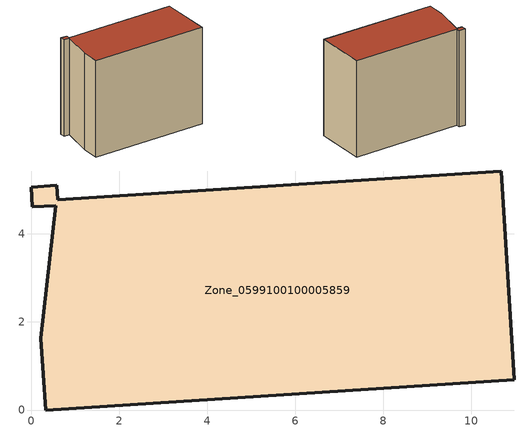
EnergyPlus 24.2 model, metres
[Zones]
Zone_0599100100005859
 floor ground (C_G): 0.03,4.61 0,5.06 0.58,5.1 0.61,4.78 10.68,5.43 10.98,0.69 0.33,0 0.22,1.63 0.56,4.65 z0
 wall outside (C_F): 0.61,4.78 0.58,5.1 0,5.06 0.03,4.61 0.56,4.65 0.22,1.63 0.33,0 10.98,0.69 10.68,5.43 0.61,4.78 z0:8.94
 roof outside (C_R): 0.03,4.61 0.56,4.65 0.22,1.63 0.33,0 10.98,0.69 10.68,5.43 0.61,4.78 0.58,5.1 0,5.06 z8.94
[BUILDING]
Pand.0599100100005859: North Axis=0; Terrain=City; Loads Convergence Tolerance Value=0.04; Temperature Convergence Tolerance Value=0.4; Solar Distribution=FullExterior; Maximum Number of Warmup Days=25; Minimum Number of Warmup Days=1
[Site:Location]
Rotterdam.The.Hague.AP_ZH_NLD Design_Conditions: Latitude=51.96; Longitude=4.45; Time Zone=1; Elevation=-4.5
[SITE:GROUNDTEMPERATURE:BUILDINGSURFACE]
18, 18, 18, 18, 18, 18, 18, 18, 18, 18, 18, 18
[MATERIAL] Thermal Absorptance=0.9; Solar Absorptance=0.7; Visible Absorptance=0.7
Name | Roughness | Thickness | Conductivity | Density | Specific Heat
G.TI.2006-2014 | MediumSmooth | 0.15 | 0.06 | 540 | 1210
F.TI.2006-2014 | Rough | 0.3 | 0.12 | 1920 | 840
R.TI.2006-2014 | MediumRough | 0.2 | 0.08 | 1500 | 1000
[CONSTRUCTION]
C_G: G.TI.2006-2014
C_F: F.TI.2006-2014
C_R: R.TI.2006-2014
[ZONE]
Zone_0599100100005859: Type=1; Multiplier=1; Ceiling Height=Autocalculate; Volume=Autocalculate; Floor Area=autocalculate; Part of Total Floor Area=Yes
[ZONEINFILTRATION:DESIGNFLOWRATE]
Infil_Zone_0599100100005859: Zone or ZoneList or Space or SpaceList=Zone_0599100100005859; Schedule=AlwaysOn; Design Flow Rate Calculation Method=Flow/Area; Flow Rate per Floor Area=0.0015; Constant Term Coefficient=1; Temperature Term Coefficient=0; Velocity Term Coefficient=0; Velocity Squared Term Coefficient=0
[HVACTEMPLATE:ZONE:IDEALLOADSAIRSYSTEM]
Zone_0599100100005859: Maximum Heating Supply Air Temperature=50; Minimum Cooling Supply Air Temperature=13; Maximum Heating Supply Air Humidity Ratio=0.0156; Minimum Cooling Supply Air Humidity Ratio=0.0077; Heating Limit=NoLimit; Cooling Limit=NoLimit; Dehumidification Control Type=ConstantSensibleHeatRatio; Cooling Sensible Heat Ratio=0.7; Dehumidification Setpoint=60; Humidification Control Type=None; Humidification Setpoint=30; Outdoor Air Method=None; Outdoor Air Flow Rate per Person=0.00944; Outdoor Air Flow Rate per Zone Floor Area=0; Outdoor Air Flow Rate per Zone=0; Demand Controlled Ventilation Type=None; Outdoor Air Economizer Type=NoEconomizer; Heat Recovery Type=None; Sensible Heat Recovery Effectiveness=0.7; Latent Heat Recovery Effectiveness=0.65
[ZONECONTROL:THERMOSTAT]
ThermostatControl_Zone_0599100100005859: Zone or ZoneList=Zone_0599100100005859; Control Type Schedule=DualSetpointControlType; Control 1=Thermostat_Zone_0599100100005859; Temperature Difference Between Cutout And Setpoint=0
[THERMOSTATSETPOINT:DUALSETPOINT]
Thermostat_Zone_0599100100005859: Heating Setpoint Temperature Schedule=HeatingSetpoint_Zone_0599100100005859; Cooling Setpoint Temperature Schedule=CoolingSetpoint_Zone_0599100100005859
[SCHEDULE:COMPACT]
HeatingSetpoint_Zone_0599100100005859: Through: 12/31, For: AllDays, Until: 24:00, 21
CoolingSetpoint_Zone_0599100100005859: Through: 12/31, For: AllDays, Until: 24:00, 24
DualSetpointControlType: Through: 12/31, For: AllDays, Until: 24:00, 4
AlwaysOn: Through: 12/31, For: AllDays, Until: 24:00, 1
